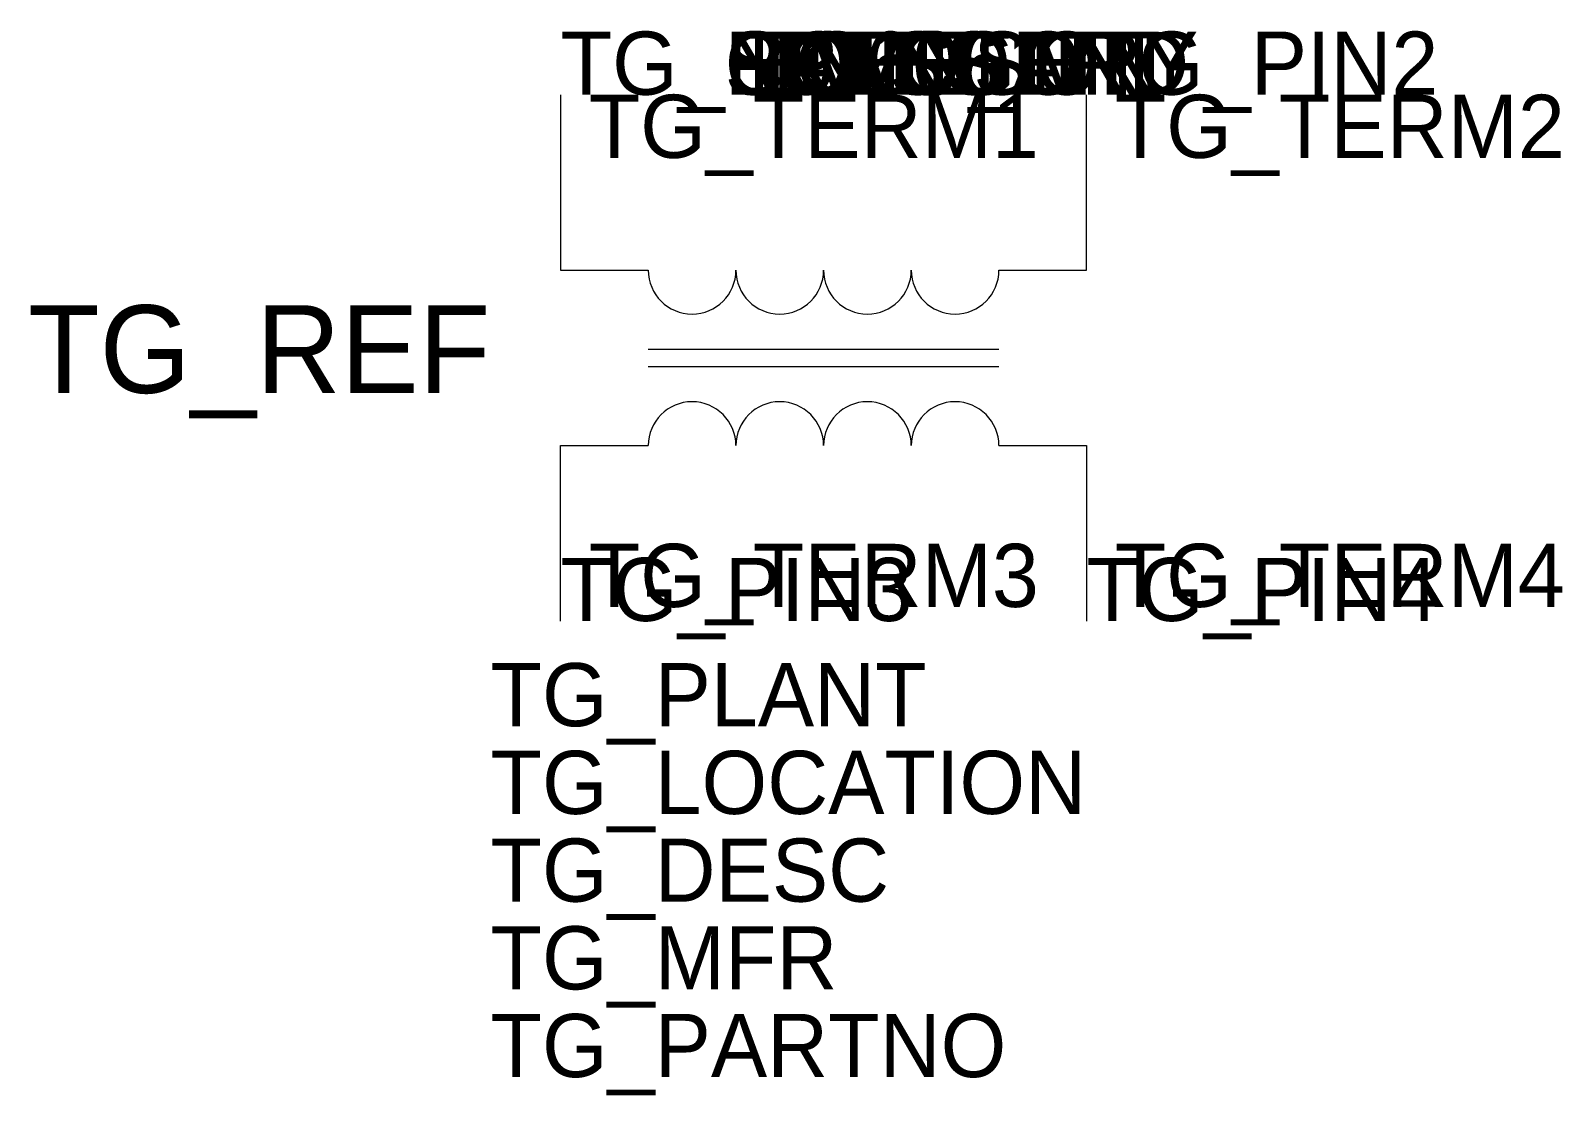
# Model space of a CAD drawing. Header units: millimetres. Extents: x -15.1 to 28.6, y -28.5 to 1.8.
import ezdxf
from ezdxf.enums import TextEntityAlignment as Align

# ---------------------------------------------------------------- set-up
doc = ezdxf.new("R2010")
doc.units = ezdxf.units.MM

msp = doc.modelspace()

# ---------------------------------------------------------------- linework, layer by layer
for p, q in [((0, 0), (0, -5)), ((15, -5), (15, 0)), ((0, -5), (2.5, -5)), ((12.5, -5), (15, -5)), ((2.5, -7.25), (12.5, -7.25)), ((2.5, -7.75), (12.5, -7.75)), ((0, -15), (0, -10)), ((0, -10), (2.5, -10)), ((12.5, -10), (15, -10)), ((15, -10), (15, -15))]:
    msp.add_line(p, q)
for centre, start, end in [((3.75, -5), 180, 360), ((6.25, -5), 180, 360), ((8.75, -5), 180, 360), ((11.25, -5), 180, 360), ((3.75, -10), 0, 180), ((6.25, -10), 0, 180), ((8.75, -10), 0, 180), ((11.25, -10), 0, 180)]:
    msp.add_arc(centre, 1.25, start, end)

# ---------------------------------------------------------------- texts
for tag, p, s, flags in [('TG_PIN1', (0, 0), 'N', 3), ('TG_SPEC', (0, 0), '1', 3), ('TG_STANDARD', (0, 0), 'IEC', 3), ('TG_CATEGORY', (0, 0), 'supply', 3), ('TG_CLASS', (0, 0), 'transformer', 3), ('TG_ROLE', (0, 0), 'simple', 3), ('TG_FUNCTION', (0, 0), 'power', 3), ('TG_IEC60617', (0, 0), 'EN 60617-6 06-09-02', 3), ('TG_NAME_IT', (0, 0), 'Trasformatore monofase a due avvolgimenti', 3), ('TG_NAME_EN', (0, 0), 'Single-phase two-winding transformer', 3), ('TG_LICENSE', (0, 0), 'CC0-1.0', 3), ('TG_PIN2', (15, 0), 'N', 3), ('TG_PIN3', (0, -15), 'S', 3), ('TG_PIN4', (15, -15), 'S', 3), ('TG_PLANT', (-2, -18), '', 1), ('TG_LOCATION', (-2, -20.5), '', 1), ('TG_DESC', (-2, -23), '', 1), ('TG_MFR', (-2, -25.5), '', 1), ('TG_PARTNO', (-2, -28), '', 1)]:
    msp.add_attdef(tag, p, s, height=1.8, dxfattribs=dict(flags=flags))
for tag, p, s in [('TG_TERM1', (0.8, -1.8), '1'), ('TG_TERM2', (15.8, -1.8), '2'), ('TG_TERM3', (0.8, -14.6), '3'), ('TG_TERM4', (15.8, -14.6), '4')]:
    msp.add_attdef(tag, p, s, height=1.8)
msp.add_attdef('TG_REF', text='-T1', height=2.5).set_placement((-2, -8.5), align=Align.RIGHT)

doc.saveas('drawing.dxf')
